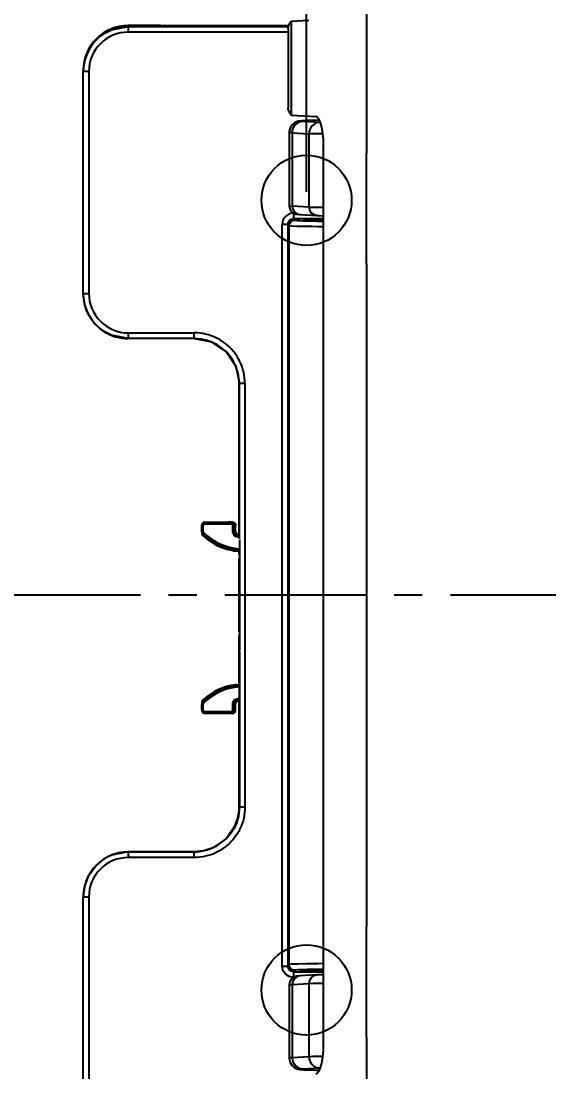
# Model space of a CAD drawing. Header units: inches. Extents: x -15723 to -7264, y -5919 to -976.
# Drawn here: x -15339.2 to -15245.5, y -1730.7 to -1544.4 of the extents above; entities that cross this region are included whole.
import ezdxf

# ---------------------------------------------------------------- set-up
doc = ezdxf.new("R2010")
doc.units = ezdxf.units.IN
doc.header["$MEASUREMENT"] = 0
doc.linetypes.add('CENTER', pattern=[2, 1.25, -0.25, 0.25, -0.25])
doc.layers.add('3', color=3, linetype='Continuous')
doc.layers.add('CENTER', color=2, linetype='CENTER')
doc.styles.get("Standard").update_dxf_attribs({"font": 'NanumGothic.ttf'})
doc.dimstyles.get("Standard").update_dxf_attribs({"dimtxt": 20, "dimasz": 20, "dimexe": 5, "dimexo": 1.5, "dimgap": 10, "dimtad": 0, "dimtoh": 1, "dimdec": 0, "dimzin": 0, "dimdsep": 46, "dimtxsty": 'Standard', "dimcen": 0, "dimclrd": 3, "dimclre": 3, "dimclrt": 2, "dimadec": 0, "dimazin": 3, "dimtfac": 1, "dimtdec": 0, "dimtofl": 0, "dimtmove": 0, "dimatfit": 3, "dimfxl": 0, "dimtolj": 1, "dimtzin": 0, "dimlwd": 0, "dimlwe": 25, "dimarcsym": 0})

# ---------------------------------------------------------------- blocks, each defined once
blk = doc.blocks.new('*D14')
at = {"color": 3, "linetype": 'Continuous', "lineweight": 25}
for p, q in [((-15559.31, -1644.76), (-15559.31, -1343.24)), ((-14819.31, -1644.69), (-14819.31, -1343.24))]:
    blk.add_line(p, q, dxfattribs=at)
at = {"color": 3, "linetype": 'Continuous', "lineweight": 0}
for p, q in [((-15539.31, -1348.24), (-15223.53, -1348.24)), ((-14839.31, -1348.24), (-15155.09, -1348.24))]:
    blk.add_line(p, q, dxfattribs=at)
at = {"color": 3}
for points in [[(-15539.31, -1344.9), (-15539.31, -1351.57), (-15559.31, -1348.24)], [(-14839.31, -1344.9), (-14839.31, -1351.57), (-14819.31, -1348.24)]]:
    blk.add_solid(points, dxfattribs=at)
at = {"layer": 'DEFPOINTS', "color": 0}
for p in [(-14819.31, -1348.24), (-15559.31, -1646.26), (-14819.31, -1646.19)]:
    blk.add_point(p, dxfattribs=at)
at = {"color": 2, "insert": (-15189.31, -1348.24), "char_height": 20, "attachment_point": 5}
blk.add_mtext('\\A1;740', dxfattribs=at)
blk = doc.blocks.new('*D16')
at = {"color": 3, "linetype": 'Continuous', "lineweight": 25}
for p, q in [((-15288.53, -1574.69), (-15288.53, -1382.53)), ((-14819.31, -1644.69), (-14819.31, -1382.53))]:
    blk.add_line(p, q, dxfattribs=at)
at = {"color": 3, "linetype": 'Continuous', "lineweight": 0}
for p, q in [((-15268.53, -1387.53), (-15088.65, -1387.53)), ((-14839.31, -1387.53), (-15019.18, -1387.53))]:
    blk.add_line(p, q, dxfattribs=at)
at = {"color": 3}
for points in [[(-15268.53, -1384.19), (-15268.53, -1390.86), (-15288.53, -1387.53)], [(-14839.31, -1384.19), (-14839.31, -1390.86), (-14819.31, -1387.53)]]:
    blk.add_solid(points, dxfattribs=at)
at = {"layer": 'DEFPOINTS', "color": 0}
for p in [(-14819.31, -1387.53), (-15288.53, -1576.19), (-14819.31, -1646.19)]:
    blk.add_point(p, dxfattribs=at)
at = {"color": 2, "insert": (-15053.92, -1387.53), "char_height": 20, "attachment_point": 5}
blk.add_mtext('\\A1;470', dxfattribs=at)
blk = doc.blocks.new('2E12E')
at = {"color": 2}
for p, q in [((6809.69, 1177.76), (6812.84, 1177.95)), ((6809.69, 1177.76), (6809.69, 1161.12)), ((6786.36, 1176.99), (6780.79, 1176.99)), ((6780.79, 1176.84), (6783.89, 1176.84)), ((6780.79, 1176.84), (6780.79, 1176.82)), ((6780.79, 1176.82), (6809.23, 1176.82)), ((6809.15, 1175.82), (6780.79, 1175.82)), ((6786.31, 1176.95), (6785.79, 1176.86)), ((6786.31, 1176.95), (6786.36, 1176.99)), ((6787.18, 1177.01), (6786.38, 1176.87)), ((6787.18, 1177.01), (6809.28, 1177)), ((6809.15, 1176.51), (6809.15, 1162.38)), ((6772.79, 1168.82), (6772.79, 1168.83)), ((6772.79, 1129.51), (6772.79, 1168.82)), ((6773.79, 1168.82), (6773.79, 1129.51)), ((6809.69, 1161.12), (6814.04, 1160.87)), ((6814.78, 1159.81), (6811.77, 1159.99)), ((6809.33, 1158.05), (6809.33, 1144.99)), ((6809.85, 1157.99), (6809.85, 1144.99)), ((6809.85, 1157.99), (6812.86, 1157.81)), ((6812.86, 1144.81), (6812.86, 1157.81)), ((6815.43, 996.12), (6815.43, 1155.87)), ((6812.86, 1144.81), (6809.85, 1144.99)), ((6815.43, 1142.74), (6810.08, 1142.74)), ((6810.33, 1142.49), (6810.08, 1142.74)), ((6811.19, 1143.5), (6814.21, 1143.31)), ((6808.08, 1010.24), (6808.08, 1141.74)), ((6809.08, 1141.74), (6809.08, 1010.24)), ((6809.33, 1010.5), (6809.33, 1141.49)), ((6772.79, 1129.51), (6772.79, 1129.49)), ((6780.79, 1122.5), (6792.49, 1122.5)), ((6792.49, 1121.5), (6792.49, 1122.5)), ((6792.49, 1121.5), (6780.79, 1121.5)), ((6780.79, 1121.5), (6780.79, 1121.49)), ((6792.47, 1121.49), (6780.79, 1121.49)), ((6792.47, 1121.49), (6792.49, 1121.5)), ((6800.46, 1092.12), (6800.46, 1113.65)), ((6800.47, 1113.65), (6800.46, 1113.65)), ((6800.47, 1113.49), (6800.49, 1113.51)), ((6800.47, 1092.12), (6800.47, 1113.49)), ((6801.49, 1113.51), (6801.49, 1038.48)), ((6800.47, 1087.03), (6800.47, 1092.12)), ((6800.46, 1091.62), (6800.46, 1091.45)), ((6800.46, 1086.7), (6800.46, 1091.45)), ((6793.83, 1088.43), (6793.83, 1088.3)), ((6793.83, 1087.34), (6793.83, 1088.3)), ((6794.03, 1088.3), (6794.03, 1087.34)), ((6794.33, 1088.93), (6798.5, 1088.93)), ((6794.33, 1088.93), (6794.33, 1088.8)), ((6794.33, 1088.8), (6799.06, 1088.8)), ((6799.06, 1088.6), (6794.33, 1088.6)), ((6799.32, 1088.93), (6799.06, 1088.8)), ((6799.06, 1088.6), (6799.06, 1088.8)), ((6799.36, 1087.11), (6799.36, 1088.3)), ((6799.56, 1088.3), (6799.8, 1088.42)), ((6799.56, 1088.3), (6799.56, 1087.11)), ((6799.8, 1087.32), (6799.8, 1088.42)), ((6794.12, 1087.13), (6793.98, 1086.98)), ((6800.49, 1085.99), (6800.48, 1086.34)), ((6800.49, 1085.83), (6800.49, 1080.99)), ((6800.02, 1083.88), (6800, 1083.85)), ((6800.46, 1083.18), (6800.46, 1083.87)), ((6800.46, 1083.18), (6800.46, 1083.02)), ((6800.46, 1069.47), (6800.46, 1082.52)), ((6800.49, 1080.99), (6800.49, 1075.99)), ((6800.49, 1070.98), (6800.49, 1066.16)), ((6800.46, 1068.97), (6800.46, 1068.8)), ((6800.46, 1060.54), (6800.46, 1068.8)), ((6800.48, 1065.65), (6800.49, 1066)), ((6800.47, 1064.95), (6800.47, 1059.87)), ((6800.46, 1060.54), (6800.46, 1060.37)), ((6800, 1060.14), (6800.02, 1060.1)), ((6800.47, 1059.87), (6800.47, 1038.5)), ((6793.83, 1055.69), (6793.83, 1056.64)), ((6793.98, 1057), (6794.12, 1056.86)), ((6794.03, 1056.64), (6794.03, 1055.69)), ((6799.36, 1055.69), (6799.36, 1056.88)), ((6799.56, 1056.88), (6799.56, 1055.69)), ((6799.8, 1055.57), (6799.8, 1056.67)), ((6800.46, 1038.33), (6800.46, 1057.43)), ((6793.83, 1055.69), (6793.83, 1055.55)), ((6794.33, 1055.39), (6799.06, 1055.39)), ((6799.06, 1055.19), (6794.33, 1055.19)), ((6794.33, 1055.19), (6794.33, 1055.05)), ((6794.33, 1055.05), (6798.5, 1055.05)), ((6799.06, 1055.19), (6799.06, 1055.39)), ((6799.06, 1055.19), (6799.32, 1055.06)), ((6799.8, 1055.57), (6799.56, 1055.69)), ((6800.46, 1038.33), (6800.47, 1038.33)), ((6800.47, 1038.5), (6800.49, 1038.48)), ((6792.47, 1030.5), (6780.79, 1030.5)), ((6780.79, 1030.5), (6780.79, 1030.48)), ((6780.79, 1030.48), (6792.49, 1030.48)), ((6792.47, 1030.5), (6792.49, 1030.48)), ((6792.49, 1029.48), (6792.49, 1030.48)), ((6792.49, 1029.48), (6780.79, 1029.48)), ((6772.79, 1022.5), (6772.79, 1022.48)), ((6772.79, 1022.49), (6772.79, 1022.48)), ((6772.79, 983.17), (6772.79, 1022.48)), ((6773.79, 1022.48), (6773.79, 983.17)), ((6810.08, 1009.24), (6810.33, 1009.5)), ((6810.08, 1009.24), (6815.43, 1009.24)), ((6814.21, 1008.67), (6811.19, 1008.49)), ((6809.33, 1007), (6809.33, 993.82)), ((6809.85, 1006.99), (6812.86, 1007.17)), ((6809.85, 1006.99), (6809.85, 993.99)), ((6812.86, 994.17), (6812.86, 1007.17)), ((6812.86, 994.17), (6809.85, 993.99)), ((6811.77, 991.99), (6814.78, 992.17))]:
    blk.add_line(p, q, dxfattribs=at)
for points in [[(6823.02, 1222.75), (6823.04, 1188.55), (6823.06, 1154.36)], [(6772.79, 1168.82), (6772.79, 1168.82), (6772.79, 1168.82), (6772.79, 1168.82), (6773, 1170.63), (6773.4, 1171.88), (6773.9, 1172.88), (6774.48, 1173.74), (6775.13, 1174.47), (6775.74, 1175.02), (6776.4, 1175.5), (6777.81, 1176.24), (6780.79, 1176.82)], [(6780.79, 1176.82), (6780.79, 1176.74), (6780.79, 1176.52), (6780.79, 1176.2), (6780.79, 1175.82)], [(6772.79, 1168.83), (6772.79, 1168.82)], [(6773.79, 1168.82), (6773.41, 1168.82), (6773.08, 1168.82), (6772.87, 1168.82), (6772.79, 1168.82)], [(6812.74, 1160.15), (6812.29, 1160.13), (6811.6, 1160.1), (6811.16, 1160.06), (6810.9, 1160.01), (6810.66, 1159.94), (6810.33, 1159.79), (6809.9, 1159.45), (6809.54, 1158.95), (6809.34, 1158.28), (6809.33, 1158.05)], [(6811.77, 1159.99), (6811.37, 1160.03), (6811.4, 1160.07), (6811.88, 1160.11), (6812.77, 1160.15)], [(6815.28, 1157.77), (6814.47, 1157.78), (6813.52, 1157.79), (6812.86, 1157.81)], [(6823.1, 1075.99), (6823.09, 1115.17), (6823.05, 1154.36)], [(6809.33, 1145.05), (6809.34, 1144.9), (6809.48, 1144.39), (6809.72, 1144.04), (6809.98, 1143.81), (6810.22, 1143.68), (6810.39, 1143.61), (6810.53, 1143.57), (6810.68, 1143.54), (6810.89, 1143.52), (6811.2, 1143.5)], [(6809.33, 1145.05), (6809.85, 1144.99)], [(6809.85, 1144.99), (6809.96, 1144.42), (6810.27, 1143.93), (6810.74, 1143.61), (6811.29, 1143.49)], [(6812.86, 1144.81), (6813.44, 1144.79), (6814.28, 1144.78), (6815.31, 1144.77), (6815.43, 1144.77)], [(6814.3, 1143.31), (6813.75, 1143.42), (6813.28, 1143.75), (6812.97, 1144.23), (6812.86, 1144.81)], [(6810.08, 1143.74), (6809.31, 1143.59), (6808.66, 1143.16), (6808.23, 1142.51), (6808.08, 1141.74)], [(6809.08, 1141.74), (6809.15, 1142.13), (6809.37, 1142.45), (6809.69, 1142.67), (6810.08, 1142.74)], [(6809.33, 1141.49), (6809.41, 1141.87), (6809.62, 1142.2), (6809.95, 1142.41), (6810.33, 1142.49)], [(6810.08, 1143.74), (6810.08, 1143.36), (6810.08, 1143.04), (6810.08, 1142.82), (6810.08, 1142.74)], [(6814.3, 1143.31), (6814.7, 1143.29), (6815.3, 1143.28), (6815.42, 1143.28)], [(6809.08, 1141.74), (6808.99, 1141.74), (6808.78, 1141.74), (6808.45, 1141.74), (6808.08, 1141.74)], [(6809.08, 1141.74), (6809.33, 1141.49)], [(6815.43, 1141.31), (6814.41, 1141.32), (6813.38, 1141.34), (6812.04, 1141.36), (6810.77, 1141.39), (6809.77, 1141.44), (6809.33, 1141.49)], [(6780.79, 1121.5), (6777.81, 1122.08), (6776.4, 1122.82), (6775.74, 1123.3), (6775.13, 1123.85), (6774.64, 1124.39), (6774.18, 1125), (6773.76, 1125.68), (6773.4, 1126.44), (6773, 1127.69), (6772.79, 1129.51)], [(6772.79, 1129.51), (6772.87, 1129.51), (6773.08, 1129.51), (6773.41, 1129.51), (6773.79, 1129.51)], [(6780.79, 1122.5), (6780.79, 1122.13), (6780.79, 1121.8), (6780.79, 1121.59), (6780.79, 1121.5)], [(6792.49, 1121.5), (6795.54, 1120.9), (6798.14, 1119.17), (6799.88, 1116.58), (6800.49, 1113.51)], [(6800.49, 1085.99), (6800.49, 1113.51)], [(6801.49, 1113.51), (6801.11, 1113.51), (6800.79, 1113.51), (6800.57, 1113.51), (6800.49, 1113.51)], [(6793.83, 1088.3), (6793.84, 1088.42), (6793.88, 1088.52), (6793.94, 1088.61), (6794.01, 1088.69), (6794.17, 1088.77), (6794.33, 1088.8)], [(6794.03, 1088.3), (6793.95, 1088.3), (6793.88, 1088.3), (6793.84, 1088.3), (6793.83, 1088.3)], [(6794.33, 1088.8), (6794.33, 1088.78), (6794.33, 1088.73), (6794.33, 1088.66), (6794.33, 1088.6)], [(6799.06, 1088.8), (6799.16, 1088.78), (6799.26, 1088.75), (6799.35, 1088.7), (6799.42, 1088.64), (6799.52, 1088.47), (6799.56, 1088.3)], [(6799.32, 1088.93), (6799.52, 1088.88), (6799.66, 1088.78), (6799.76, 1088.64), (6799.79, 1088.53), (6799.8, 1088.44), (6799.8, 1088.42)], [(6799.56, 1088.3), (6799.54, 1088.3), (6799.49, 1088.3), (6799.42, 1088.3), (6799.36, 1088.3)], [(6793.98, 1086.98), (6793.91, 1087.06), (6793.87, 1087.15), (6793.84, 1087.24), (6793.83, 1087.34)], [(6793.83, 1087.34), (6793.84, 1087.34), (6793.89, 1087.34), (6793.96, 1087.34), (6794.03, 1087.34)], [(6793.83, 1087.34), (6793.83, 1086.96)], [(6793.98, 1086.98), (6793.99, 1086.6)], [(6799.36, 1087.11), (6799.43, 1087.11), (6799.49, 1087.11), (6799.54, 1087.11), (6799.56, 1087.11)], [(6799.8, 1087.32), (6799.56, 1087.11)], [(6799.97, 1086.61), (6799.81, 1086.67), (6799.67, 1086.79), (6799.59, 1086.94), (6799.56, 1087.11)], [(6799.8, 1087.32), (6799.81, 1087.21), (6799.84, 1087.12), (6799.89, 1087.02), (6799.96, 1086.93), (6800, 1086.88)], [(6799.97, 1086.62), (6799.97, 1086.6), (6799.96, 1086.55), (6799.95, 1086.49), (6799.94, 1086.42)], [(6799.97, 1086.61), (6800, 1086.64), (6800.02, 1086.65), (6800.05, 1086.68), (6800.1, 1086.72), (6800.13, 1086.74), (6800.14, 1086.75), (6800.14, 1086.75)], [(6800.02, 1086.82), (6800.04, 1086.8), (6800.09, 1086.77), (6800.12, 1086.76), (6800.14, 1086.75)], [(6800.45, 1086.7), (6800.22, 1086.74), (6800.14, 1086.75)], [(6798.5, 1084.09), (6798.59, 1084.07), (6799.1, 1083.95), (6799.53, 1083.88), (6799.83, 1083.85), (6799.98, 1083.84), (6800, 1083.85)], [(6800.02, 1083.88), (6800.05, 1083.89), (6800.23, 1083.88), (6800.45, 1083.87)], [(6800.48, 1083.3), (6800.47, 1083.26), (6800.46, 1083.19), (6800.46, 1083.18)], [(6800.49, 1075.99), (6800.49, 1073.99), (6800.49, 1070.99)], [(6823.05, 997.63), (6823.09, 1036.81), (6823.1, 1075.99)], [(6800.48, 1068.68), (6800.47, 1068.72), (6800.46, 1068.8), (6800.46, 1068.8)], [(6800.49, 1065.99), (6800.49, 1038.48)], [(6798.5, 1059.89), (6798.59, 1059.92), (6799.1, 1060.03), (6799.52, 1060.11), (6799.83, 1060.14), (6799.98, 1060.14), (6800, 1060.14)], [(6800.02, 1060.1), (6800.05, 1060.1), (6800.23, 1060.1), (6800.49, 1060.11)], [(6793.83, 1057.02), (6793.83, 1056.64)], [(6793.98, 1057), (6793.91, 1056.92), (6793.87, 1056.84), (6793.84, 1056.74), (6793.83, 1056.64)], [(6794.03, 1056.64), (6793.95, 1056.64), (6793.88, 1056.64), (6793.84, 1056.64), (6793.83, 1056.64)], [(6793.98, 1057), (6793.99, 1057.39)], [(6799.36, 1056.88), (6799.4, 1057.12), (6799.52, 1057.33), (6799.71, 1057.48), (6799.94, 1057.57)], [(6799.56, 1056.88), (6799.54, 1056.88), (6799.49, 1056.88), (6799.43, 1056.88), (6799.36, 1056.88)], [(6799.56, 1056.88), (6799.59, 1057.05), (6799.67, 1057.2), (6799.81, 1057.31), (6799.97, 1057.37)], [(6799.56, 1056.88), (6799.8, 1056.67)], [(6799.8, 1056.67), (6799.81, 1056.77), (6799.84, 1056.87), (6799.89, 1056.96), (6799.96, 1057.05), (6800, 1057.11)], [(6799.94, 1057.57), (6799.95, 1057.49), (6799.96, 1057.43), (6799.97, 1057.39), (6799.97, 1057.37)], [(6800.14, 1057.23), (6800.1, 1057.27), (6800.06, 1057.29), (6800.02, 1057.33), (6799.99, 1057.36), (6799.98, 1057.37), (6799.97, 1057.37)], [(6800.02, 1057.17), (6800.04, 1057.19), (6800.1, 1057.22), (6800.12, 1057.22), (6800.14, 1057.23)], [(6800.45, 1057.29), (6800.22, 1057.25), (6800.14, 1057.23)], [(6793.83, 1055.69), (6793.84, 1055.57), (6793.88, 1055.46), (6793.94, 1055.37), (6794.01, 1055.3), (6794.17, 1055.21), (6794.33, 1055.19)], [(6793.83, 1055.69), (6793.84, 1055.69), (6793.89, 1055.69), (6793.96, 1055.69), (6794.03, 1055.69)], [(6794.33, 1055.39), (6794.33, 1055.31), (6794.33, 1055.25), (6794.33, 1055.2), (6794.33, 1055.19)], [(6799.06, 1055.19), (6799.16, 1055.2), (6799.26, 1055.23), (6799.35, 1055.28), (6799.42, 1055.35), (6799.52, 1055.51), (6799.56, 1055.69)], [(6799.32, 1055.06), (6799.52, 1055.1), (6799.66, 1055.21), (6799.76, 1055.35), (6799.79, 1055.45), (6799.8, 1055.54), (6799.8, 1055.57)], [(6799.36, 1055.69), (6799.43, 1055.69), (6799.5, 1055.69), (6799.54, 1055.69), (6799.56, 1055.69)], [(6800.49, 1038.48), (6800.32, 1036.84), (6799.84, 1035.32), (6798.15, 1032.82), (6795.64, 1031.13), (6794.12, 1030.65), (6792.49, 1030.48)], [(6800.46, 1038.33), (6800.23, 1036.41), (6799.97, 1035.57)], [(6800.49, 1038.48), (6800.57, 1038.48), (6800.79, 1038.48), (6801.11, 1038.48), (6801.49, 1038.48)], [(6799.97, 1035.57), (6799.59, 1034.69), (6799.46, 1034.44)], [(6780.79, 1030.48), (6777.81, 1029.9), (6776.4, 1029.17), (6775.13, 1028.14), (6773.6, 1026), (6773.02, 1024.41), (6772.79, 1022.48)], [(6780.79, 1030.48), (6780.79, 1030.4), (6780.79, 1030.18), (6780.79, 1029.86), (6780.79, 1029.48)], [(6772.79, 1022.49), (6772.79, 1022.33)], [(6773.79, 1022.48), (6773.41, 1022.48), (6773.08, 1022.48), (6772.87, 1022.48), (6772.79, 1022.48)], [(6808.08, 1010.24), (6808.45, 1010.24), (6808.78, 1010.24), (6808.99, 1010.24), (6809.08, 1010.24)], [(6810.08, 1008.24), (6809.31, 1008.39), (6808.66, 1008.83), (6808.23, 1009.48), (6808.08, 1010.24)], [(6809.33, 1010.5), (6809.08, 1010.24)], [(6810.08, 1009.24), (6809.69, 1009.32), (6809.37, 1009.53), (6809.15, 1009.86), (6809.08, 1010.24)], [(6815.42, 1010.68), (6814.43, 1010.66), (6812.49, 1010.63), (6810.88, 1010.59), (6809.77, 1010.55), (6809.33, 1010.5)], [(6810.33, 1009.5), (6809.95, 1009.57), (6809.62, 1009.79), (6809.41, 1010.11), (6809.33, 1010.5)], [(6811.2, 1008.49), (6810.93, 1008.47), (6810.66, 1008.44), (6810.46, 1008.4), (6810.27, 1008.33), (6810.01, 1008.2), (6809.69, 1007.91), (6809.43, 1007.48), (6809.33, 1006.94), (6809.33, 1006.93)], [(6811.29, 1008.49), (6810.74, 1008.38), (6810.27, 1008.05), (6809.96, 1007.57), (6809.85, 1006.99)], [(6810.08, 1009.24), (6810.08, 1009.16), (6810.08, 1008.94), (6810.08, 1008.62), (6810.08, 1008.24)], [(6812.86, 1007.17), (6812.97, 1007.75), (6813.28, 1008.24), (6813.75, 1008.56), (6814.3, 1008.67)], [(6815.42, 1008.71), (6815.3, 1008.71), (6814.7, 1008.69), (6814.3, 1008.67)], [(6809.33, 1006.93), (6809.85, 1006.99)], [(6812.86, 1007.17), (6813.66, 1007.2), (6814, 1007.2), (6814.19, 1007.21), (6815.33, 1007.22), (6815.44, 1007.22)], [(6823.06, 997.63), (6823.04, 963.43), (6823.02, 929.24)], [(6809.33, 993.94), (6809.33, 993.86), (6809.49, 993.14), (6809.79, 992.65), (6810.15, 992.32), (6810.48, 992.12), (6810.74, 992.02), (6810.91, 991.97), (6811.07, 991.94), (6811.28, 991.91), (6811.64, 991.88), (6812.32, 991.85), (6812.74, 991.84)], [(6809.85, 993.99), (6810, 993.23), (6810.42, 992.58), (6811.04, 992.14), (6811.77, 991.99)], [(6815.28, 994.21), (6814.47, 994.2), (6813.52, 994.19), (6812.86, 994.17)]]:
    blk.add_lwpolyline(points, dxfattribs=at)
for centre, radius, start, end in [((6780.79, 1168.82), 7, 90.009, 180.0064), ((6780.79, 1129.5), 7, 179.9907, 269.9939), ((6794.33, 1088.3), 0.3, 90.0054, 180.0075), ((6799.06, 1088.3), 0.3, 0.0171, 90.021), ((6801.33, 1094.49), 10.51, 225.6118, 265.425), ((6801.33, 1094.49), 10.78, 227.0817, 254.799), ((6794.33, 1087.34), 0.301, 179.9899, 225.6049), ((6801.33, 1094.49), 10.31, 225.6125, 265.3361), ((6801.33, 1094.49), 8.19, 260.2197, 264.0535), ((6801.33, 1094.49), 7.99, 260.2195, 263.8756), ((6801.33, 1049.49), 10.51, 94.8123, 134.3882), ((6801.33, 1049.49), 10.78, 105.201, 132.9183), ((6801.33, 1049.49), 10.31, 94.7621, 134.3875), ((6794.33, 1056.64), 0.301, 134.3951, 180.0075), ((6801.33, 1049.49), 8.19, 95.9947, 99.7802), ((6801.33, 1049.49), 7.99, 96.1451, 99.7805), ((6794.33, 1055.69), 0.3, 179.9932, 269.997), ((6799.06, 1055.69), 0.3, 269.9747, 359.9918), ((6780.79, 1022.48), 7, 90.009, 180.0064)]:
    blk.add_arc(centre, radius, start, end, dxfattribs=at)
for centre, major_axis, ratio, start_param, end_param in [((6780.79, 1168.99), (-4.21, 6.81), 0.99966, 5.729789, 7.30029), ((6780.79, 1168.83), (0, 8), 0.999848, 0.098926, 1.570811), ((6780.79, 1168.83), (0, 8), 0.999848, 0.000015, 0.098926), ((6783.89, 1176.88), (-2.5, 0), 0.017455, 1.570806, 3.036883), ((6783.8, 1176.86), (2, 0), 0.017449, 5.715526, 6.178563), ((6786.31, 1176.45), (-0.229, 0.445), 0.99869, 5.363377, 5.807797), ((6786.36, 1176.49), (0, 0.5), 0.999695, 5.719812, 6.283185), ((6814.01, 1155.87), (0, 5), 0.284012, 4.712867, 6.26645), ((6811.77, 1157.99), (0.12, 2), 0.961126, 0.063244, 1.629234), ((6820.64, 1160.07), (9, 0), 0.017453, 2.317366, 2.635123), ((6814.78, 1157.81), (-0.12, -2), 0.961133, 3.204845, 4.770831), ((6823.19, 1160.02), (12.75, 0), 0.017453, 2.296645, 2.317381), ((6818.63, 1159.83), (4, 0), 0.017451, 3.420757, 3.502606), ((6822.83, 1142.49), (12.5, 0), 0.017452, 3.158684, 3.190646), ((6822.83, 1142.49), (12.5, 0), 0.017452, 3.190646, 4.079319), ((6780.79, 1129.49), (0, 8), 0.999848, 1.570782, 1.599305), ((6780.79, 1129.49), (0, 8), 0.999848, 1.599305, 2.571298), ((6780.79, 1129.49), (0, 8), 0.999848, 2.571298, 3.141578), ((6792.47, 1113.49), (-5.66, -5.66), 0.999695, 2.727332, 3.926845), ((6792.46, 1113.5), (7.66, 2.32), 0.999451, 5.989191, 6.672186), ((6794.33, 1088.43), (0, 0.5), 0.999848, 0, 1.570796), ((6798.5, 1088.91), (-1.5, 0), 0.017455, 4.13565, 4.712389), ((6794.33, 1086.96), (0, 0.5), 0.998838, 1.569846, 2.39245), ((6800.09, 1087.14), (0.088, -0.575), 0.246445, 5.145086, 5.272141), ((6800.49, 1087.03), (0, 0.8), 0.017455, 1.570796, 2.617994), ((6800.49, 1064.95), (0, 0.8), 0.017455, 0.523599, 1.570796), ((6794.33, 1057.02), (0, -0.5), 0.998838, 3.890736, 4.713339), ((6800.09, 1056.84), (0.088, 0.575), 0.246445, 1.011042, 1.1381), ((6794.33, 1055.55), (0, 0.5), 0.999848, 1.570796, 3.141593), ((6798.5, 1055.08), (1.5, 0), 0.017455, 4.712389, 5.289125), ((6792.46, 1038.49), (-7.66, 2.32), 0.999451, 2.752531, 3.435587), ((6792.47, 1038.5), (5.66, -5.66), 0.999695, 0.414252, 0.785253), ((6792.47, 1038.5), (5.66, -5.66), 0.999695, 5.497925, 6.697438), ((6780.79, 1022.5), (0, 8), 0.999848, 0.000015, 0.877805), ((6780.79, 1022.5), (0, 8), 0.999848, 0.877805, 1.537628), ((6780.79, 1022.5), (0, 8), 0.999848, 1.537628, 1.570811), ((6822.83, 1009.49), (-12.5, 0), 0.017452, 6.234874, 6.265942), ((6822.83, 1009.49), (-12.5, 0), 0.017452, 5.345455, 6.234874), ((6814.01, 996.12), (0, 5), 0.284012, 3.158327, 4.711911), ((6814.78, 994.17), (0.12, -2), 0.961133, 4.653947, 6.219937), ((6822.83, 991.93), (-11.5, 0), 0.01745, 6.003965, 6.78965), ((6820.64, 991.91), (-9, 0), 0.017453, 0.50647, 0.824227), ((6823.19, 991.96), (-12.75, 0), 0.017453, 0.824211, 0.844948), ((6818.63, 992.15), (-4, 0), 0.017451, 5.922161, 6.00399)]:
    blk.add_ellipse(centre, major_axis=major_axis, ratio=ratio, start_param=start_param, end_param=end_param, dxfattribs=at)
for points in [[(6809.15, 1176.51), (6809.15, 1176.61), (6809.19, 1176.85), (6809.37, 1177.27), (6809.57, 1177.59), (6809.69, 1177.76)], [(6809.69, 1161.12), (6809.57, 1161.29), (6809.37, 1161.62), (6809.19, 1162.04), (6809.15, 1162.27), (6809.15, 1162.38)], [(6809.85, 1157.99), (6809.74, 1158), (6809.54, 1158.01), (6809.37, 1158.03), (6809.33, 1158.04), (6809.33, 1158.05)], [(6801.49, 1113.51), (6801.49, 1114.19), (6801.34, 1115.53), (6800.66, 1117.45), (6799.58, 1119.17), (6798.15, 1120.6), (6796.44, 1121.68), (6794.52, 1122.35), (6793.18, 1122.5), (6792.49, 1122.5)], [(6799.36, 1087.11), (6799.36, 1087.04), (6799.37, 1086.91), (6799.45, 1086.73), (6799.58, 1086.58), (6799.75, 1086.47), (6799.87, 1086.43), (6799.94, 1086.42)], [(6801.49, 1038.48), (6801.49, 1037.79), (6801.34, 1036.46), (6800.67, 1034.54), (6799.59, 1032.82), (6798.15, 1031.38), (6796.43, 1030.3), (6794.51, 1029.63), (6793.18, 1029.48), (6792.49, 1029.48)], [(6809.85, 993.99), (6809.74, 993.98), (6809.54, 993.97), (6809.37, 993.95), (6809.33, 993.94), (6809.33, 993.93)]]:
    blk.add_open_spline(points, degree=3, dxfattribs=at)
for points, knots in [([(6811.82, 1142.43), (6811.96, 1142.43), (6812.41, 1142.4), (6813.46, 1142.37), (6814.6, 1142.35), (6815.29, 1142.34), (6815.38, 1142.34)], [0.0935878, 0.0935878, 0.0935878, 0.0935878, 0.1333333, 0.2, 0.2666667, 0.2762044, 0.2762044, 0.2762044, 0.2762044]), ([(6815.38, 1142.64), (6815.3, 1142.64), (6814.63, 1142.63), (6813.51, 1142.61), (6812.71, 1142.59), (6812.38, 1142.58)], [0.7250178, 0.7250178, 0.7250178, 0.7250178, 0.7333333, 0.8, 0.8633974, 0.8633974, 0.8633974, 0.8633974]), ([(6811.33, 1009.49), (6811.33, 1009.51), (6811.49, 1009.53), (6812.17, 1009.57), (6812.83, 1009.59), (6813.14, 1009.6)], [0, 0, 0, 0, 0.0666667, 0.1333333, 0.1812458, 0.1812458, 0.1812458, 0.1812458]), ([(6811.83, 1009.43), (6811.73, 1009.44), (6811.45, 1009.46), (6811.33, 1009.48), (6811.33, 1009.49)], [0.90607494, 0.90607494, 0.90607494, 0.90607494, 0.93333333, 1, 1, 1, 1]), ([(6813.41, 1009.38), (6812.99, 1009.39), (6812.39, 1009.41), (6811.97, 1009.43), (6811.83, 1009.43)], [0.80616387, 0.80616387, 0.80616387, 0.80616387, 0.86666667, 0.90607494, 0.90607494, 0.90607494, 0.90607494]), ([(6813.14, 1009.6), (6813.26, 1009.6), (6813.83, 1009.62), (6814.6, 1009.63), (6815.29, 1009.64), (6815.38, 1009.65)], [0.18124579, 0.18124579, 0.18124579, 0.18124579, 0.2, 0.26666667, 0.2764965, 0.2764965, 0.2764965, 0.2764965]), ([(6815.38, 1009.34), (6815.3, 1009.34), (6814.62, 1009.35), (6813.96, 1009.36), (6813.45, 1009.38), (6813.41, 1009.38)], [0.7247645, 0.7247645, 0.7247645, 0.7247645, 0.73333333, 0.8, 0.80616387, 0.80616387, 0.80616387, 0.80616387])]:
    blk.add_open_spline(points, degree=3, knots=knots, dxfattribs=at)
blk = doc.blocks.new('*D22')
at = {"color": 3, "linetype": 'Continuous', "lineweight": 25}
for p, q in [((-15549.04, -1451.43), (-14751.97, -1451.43)), ((-15549.04, -1841.08), (-14751.97, -1841.08))]:
    blk.add_line(p, q, dxfattribs=at)
at = {"color": 3, "linetype": 'Continuous', "lineweight": 0}
for p, q in [((-14756.97, -1471.43), (-14756.97, -1626.26)), ((-14756.97, -1821.08), (-14756.97, -1666.26))]:
    blk.add_line(p, q, dxfattribs=at)
at = {"color": 3}
for points in [[(-14760.3, -1471.43), (-14753.64, -1471.43), (-14756.97, -1451.43)], [(-14760.3, -1821.08), (-14753.64, -1821.08), (-14756.97, -1841.08)]]:
    blk.add_solid(points, dxfattribs=at)
at = {"layer": 'DEFPOINTS', "color": 0}
for p in [(-15550.54, -1451.43), (-15550.54, -1841.08), (-14756.97, -1841.08)]:
    blk.add_point(p, dxfattribs=at)
at = {"color": 2, "insert": (-14756.97, -1646.26), "char_height": 20, "attachment_point": 5}
blk.add_mtext('\\A1;390', dxfattribs=at)

msp = doc.modelspace()

# ---------------------------------------------------------------- linework, layer by layer
at = {"layer": '3', "color": 7}
for centre in [(-15288.53, -1576.19), (-15288.53, -1576.19), (-15288.53, -1716.19), (-15288.53, -1716.19)]:
    msp.add_circle(centre, 8, dxfattribs=at)
at = {"layer": 'CENTER', "color": 1, "linetype": 'CENTER', "ltscale": 20}
msp.add_line((-14798, -1646.19), (-15537.05, -1646.19), dxfattribs=at)

# ---------------------------------------------------------------- block references
msp.add_blockref('2E12E', (-22100.94, -2722.19))

# ---------------------------------------------------------------- dimensions: what is measured, and where the dimension line sits
dim = msp.add_linear_dim(base=(-14819.31, -1348.24), p1=(-15559.31, -1646.26), p2=(-14819.31, -1646.19), dimstyle='Standard', override={"dimtih": 1, "dimarcsym": 1})
dim.commit()
dim.dimension.update_dxf_attribs({"geometry": '*D14', "text_midpoint": (-15189.31, -1348.24), "dimtype": 160})
dim = msp.add_linear_dim(base=(-14819.31, -1387.53), p1=(-15288.53, -1576.19), p2=(-14819.31, -1646.19), text='470', dimstyle='Standard', override={"dimtih": 1, "dimarcsym": 1})
dim.commit()
dim.dimension.update_dxf_attribs({"geometry": '*D16', "text_midpoint": (-15053.92, -1387.53), "dimtype": 160})
dim = msp.add_linear_dim(base=(-14756.97, -1841.08), p1=(-15550.54, -1451.43), p2=(-15550.54, -1841.08), angle=90, dimstyle='Standard', override={"dimtih": 1, "dimarcsym": 1})
dim.commit()
dim.dimension.update_dxf_attribs({"geometry": '*D22', "text_midpoint": (-14756.97, -1646.26)})

doc.saveas('drawing.dxf')
